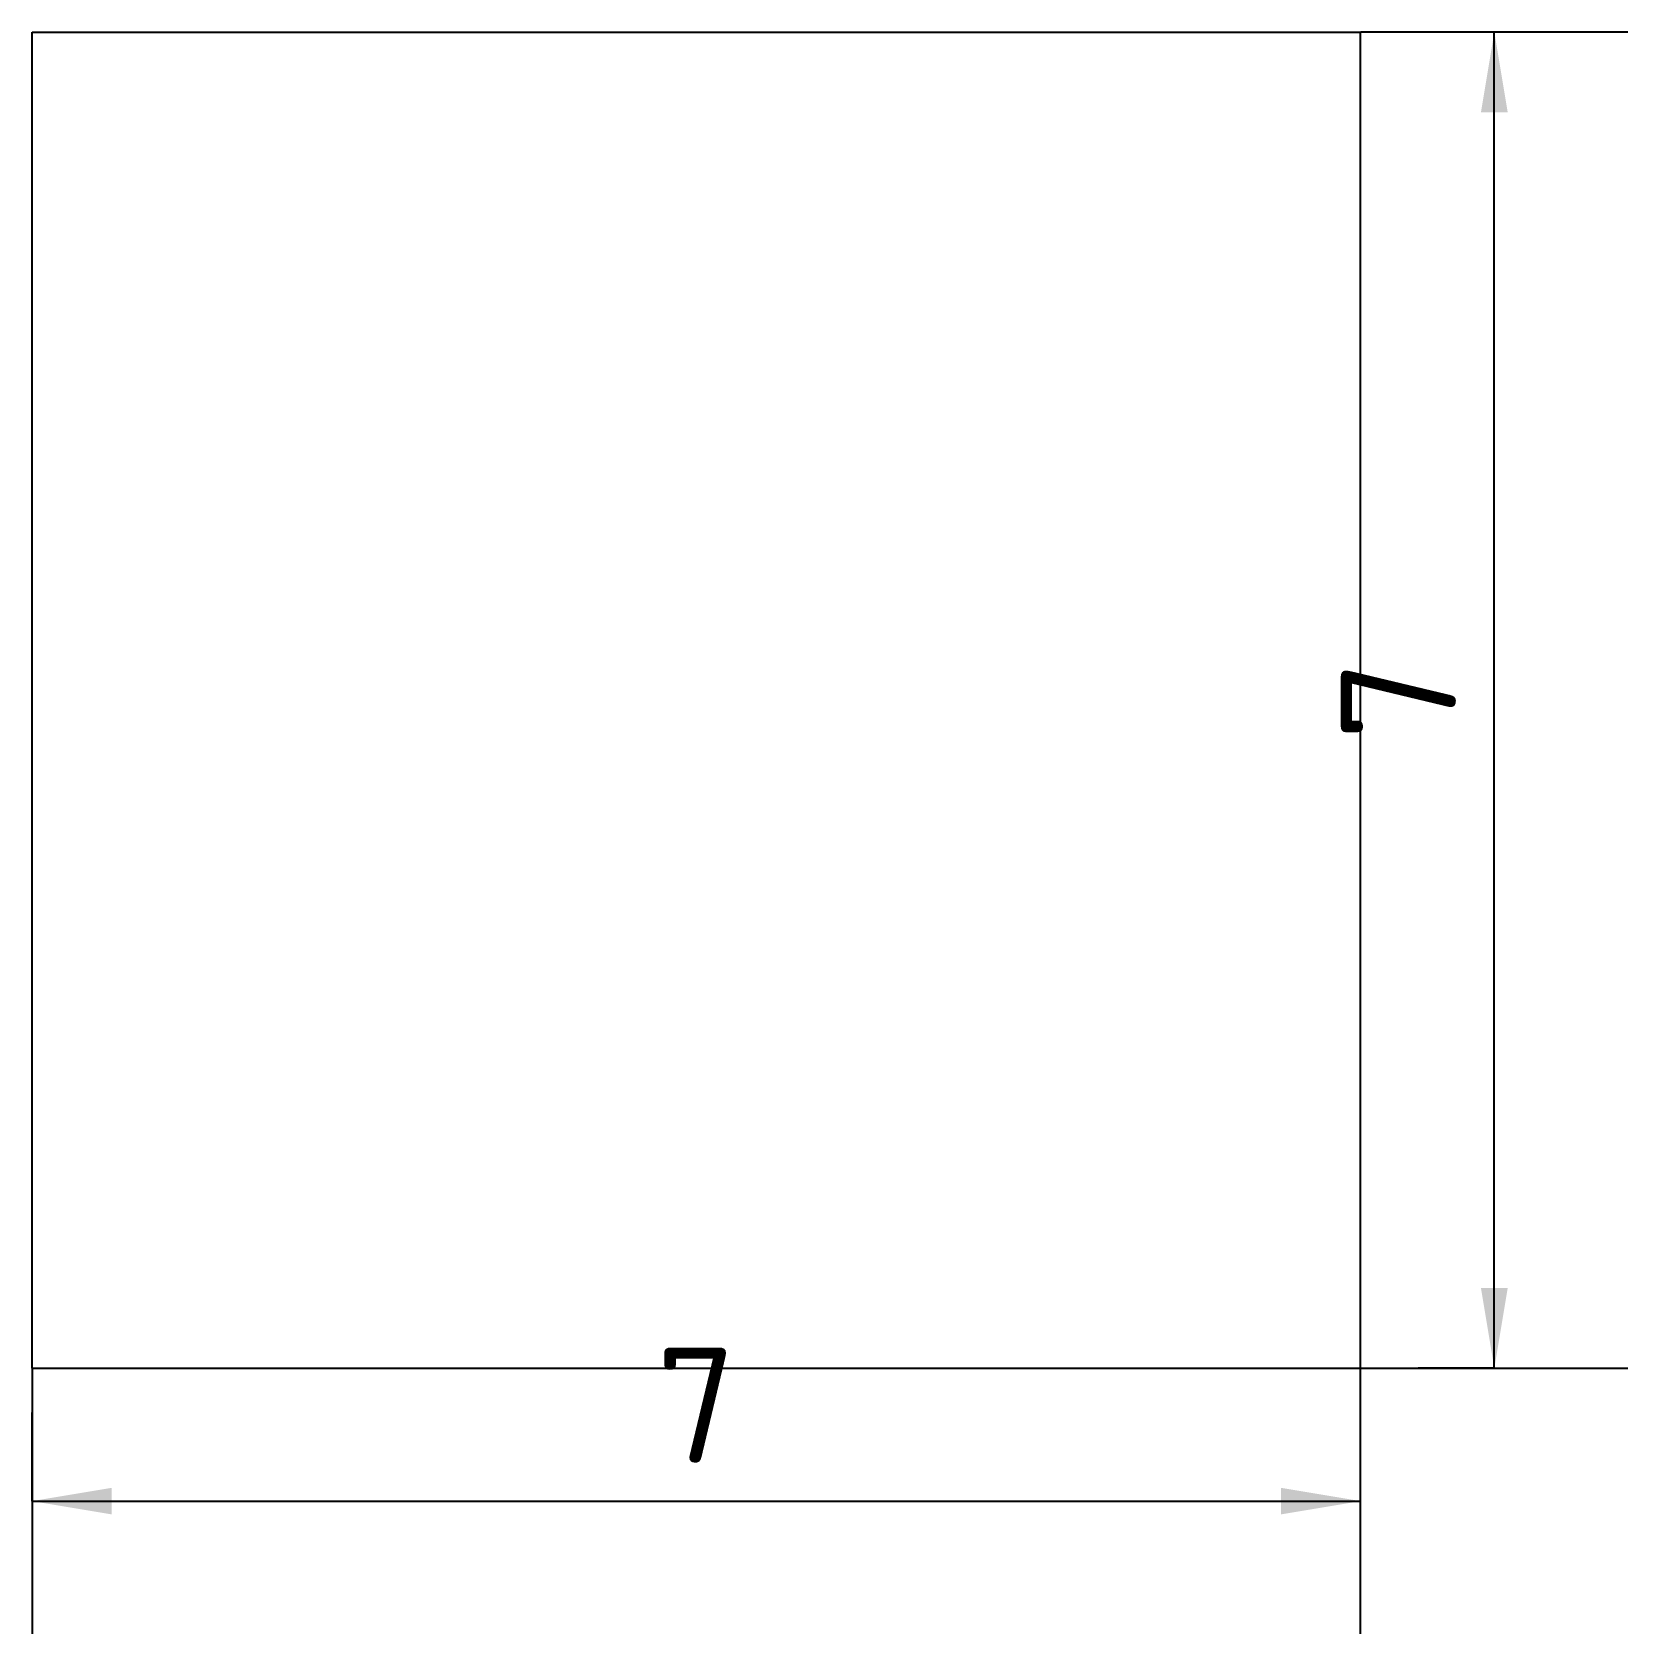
# Model space of a CAD drawing. Extents: x 0 to 8.31, y -1.38 to 6.96.
import ezdxf
from ezdxf.enums import TextEntityAlignment as Align

# ---------------------------------------------------------------- set-up
doc = ezdxf.new("R2010")
doc.units = 0
doc.layers.add('DIMENSIONS', color=1, linetype='CONTINUOUS')
doc.styles.add('ISOCPEUR', font='isocpeur.ttf')

# ---------------------------------------------------------------- blocks, each defined once
blk = doc.blocks.new('DIMTICK_ARROW')
at = {"color": 5}
blk.add_line((0, 0.5), (0, -0.5), dxfattribs=at)
at = {"color": 7}
blk.add_solid([(0, 0), (0.3, 0.05), (0.3, -0.05)], dxfattribs=at)

msp = doc.modelspace()

# ---------------------------------------------------------------- linework, layer by layer
at = {"color": 3}
for p, q in [((0, 6.9592), (6.9183, 6.9592)), ((0, 0), (0, 6.9592)), ((0, 0), (0, 6.9592)), ((0, 6.9592), (6.9183, 6.9592)), ((6.9183, 0), (6.9183, 6.9592)), ((6.9183, 0), (6.9183, 6.9592)), ((0, 0), (6.9183, 0)), ((0, 0), (6.9183, 0))]:
    msp.add_line(p, q, dxfattribs=at)
at = {"layer": 'DIMENSIONS', "color": 5}
for p, q in [((7.6143, 6.9592), (7.2183, 6.9592)), ((7.6143, 6.9592), (7.2183, 6.9592)), ((7.6143, 6.9592), (7.2183, 6.9592)), ((7.6143, 6.9592), (7.2183, 6.9592)), ((7.6143, 6.9592), (7.2183, 6.9592)), ((7.6143, 6.9592), (7.2183, 6.9592)), ((7.6143, 0), (7.2183, 0)), ((7.6143, 0), (7.2183, 0)), ((7.6143, 0), (7.2183, 0)), ((7.6143, 0), (7.2183, 0)), ((7.6143, 0), (7.2183, 0)), ((7.6143, 0), (7.2183, 0)), ((0, -0.6918), (0, -0.2308)), ((0, -0.6918), (0, -0.2308)), ((0, -0.6918), (0, -0.2308)), ((0, -0.6918), (0, -0.2308)), ((0, -0.6918), (0, -0.2308)), ((0, -0.6918), (0, -0.2308)), ((0, -0.6918), (0, -0.2308)), ((6.9183, -0.6918), (6.9183, -0.2308)), ((6.9183, -0.6918), (6.9183, -0.2308)), ((6.9183, -0.6918), (6.9183, -0.2308)), ((6.9183, -0.6918), (6.9183, -0.2308)), ((6.9183, -0.6918), (6.9183, -0.2308)), ((6.9183, -0.6918), (6.9183, -0.2308)), ((6.9183, -0.6918), (6.9183, -0.2308))]:
    msp.add_line(p, q, dxfattribs=at)
at = {"layer": 'DIMENSIONS', "color": 7}
for p, q in [((7.6143, 0), (7.6143, 6.9592)), ((7.6143, 0), (7.6143, 6.9592)), ((7.6143, 0), (7.6143, 6.9592)), ((7.6143, 0), (7.6143, 6.9592)), ((7.6143, 0), (7.6143, 6.9592)), ((7.6143, 0), (7.6143, 6.9592)), ((0, -0.6918), (6.9183, -0.6918)), ((0, -0.6918), (6.9183, -0.6918)), ((0, -0.6918), (6.9183, -0.6918)), ((0, -0.6918), (6.9183, -0.6918)), ((0, -0.6918), (6.9183, -0.6918)), ((0, -0.6918), (6.9183, -0.6918)), ((0, -0.6918), (6.9183, -0.6918))]:
    msp.add_line(p, q, dxfattribs=at)

# ---------------------------------------------------------------- block references
at = {"layer": 'DIMENSIONS'}
for p, xscale, yscale, rotation in [((7.6143, 6.9592), 1.3918308195230646, 1.3918308195230646, 270), ((7.6143, 6.9592), 1.3918308195230646, 1.3918308195230646, 270), ((7.6143, 6.9592), 1.3918308195230646, 1.3918308195230646, 270), ((7.6143, 6.9592), 1.3918308195230646, 1.3918308195230646, 270), ((7.6143, 6.9592), 1.3918308195230646, 1.3918308195230646, 270), ((7.6143, 6.9592), 1.3918308195230646, 1.3918308195230646, 270), ((7.6143, 0), 1.3918308195230646, 1.3918308195230646, 90), ((7.6143, 0), 1.3918308195230646, 1.3918308195230646, 90), ((7.6143, 0), 1.3918308195230646, 1.3918308195230646, 90), ((7.6143, 0), 1.3918308195230646, 1.3918308195230646, 90), ((7.6143, 0), 1.3918308195230646, 1.3918308195230646, 90), ((7.6143, 0), 1.3918308195230646, 1.3918308195230646, 90), ((6.9183, -0.6918), 1.383667588910026, 1.383667588910026, 180), ((6.9183, -0.6918), 1.383667588910026, 1.383667588910026, 180), ((6.9183, -0.6918), 1.383667588910026, 1.383667588910026, 180), ((6.9183, -0.6918), 1.383667588910026, 1.383667588910026, 180), ((6.9183, -0.6918), 1.383667588910026, 1.383667588910026, 180), ((6.9183, -0.6918), 1.383667588910026, 1.383667588910026, 180), ((6.9183, -0.6918), 1.383667588910026, 1.383667588910026, 180)]:
    msp.add_blockref('DIMTICK_ARROW', p, dxfattribs=dict(at, xscale=xscale, yscale=yscale, rotation=rotation))
at = {"layer": 'DIMENSIONS', "xscale": 1.383667588910026, "yscale": 1.383667588910026}
msp.add_blockref('DIMTICK_ARROW', (0, -0.6918), dxfattribs=at)
msp.add_blockref('DIMTICK_ARROW', (0, -0.6918), dxfattribs=at)
msp.add_blockref('DIMTICK_ARROW', (0, -0.6918), dxfattribs=at)
msp.add_blockref('DIMTICK_ARROW', (0, -0.6918), dxfattribs=at)
msp.add_blockref('DIMTICK_ARROW', (0, -0.6918), dxfattribs=at)
msp.add_blockref('DIMTICK_ARROW', (0, -0.6918), dxfattribs=at)
msp.add_blockref('DIMTICK_ARROW', (0, -0.6918), dxfattribs=at)

# ---------------------------------------------------------------- texts
at = {"layer": 'DIMENSIONS', "color": 7, "style": 'ISOCPEUR'}
msp.add_text('7', height=0.6, rotation=90, dxfattribs=at).set_placement((7.1143, 3.4796), align=Align.MIDDLE_CENTER)
msp.add_text('7', height=0.6, rotation=90, dxfattribs=at).set_placement((7.1143, 3.4796), align=Align.MIDDLE_CENTER)
msp.add_text('7', height=0.6, rotation=90, dxfattribs=at).set_placement((7.1143, 3.4796), align=Align.MIDDLE_CENTER)
msp.add_text('7', height=0.6, rotation=90, dxfattribs=at).set_placement((7.1143, 3.4796), align=Align.MIDDLE_CENTER)
msp.add_text('7', height=0.6, rotation=90, dxfattribs=at).set_placement((7.1143, 3.4796), align=Align.MIDDLE_CENTER)
msp.add_text('7', height=0.6, rotation=90, dxfattribs=at).set_placement((7.1143, 3.4796), align=Align.MIDDLE_CENTER)
msp.add_text('7', height=0.6, dxfattribs=at).set_placement((3.4592, -0.1918), align=Align.MIDDLE_CENTER)
msp.add_text('7', height=0.6, dxfattribs=at).set_placement((3.4592, -0.1918), align=Align.MIDDLE_CENTER)
msp.add_text('7', height=0.6, dxfattribs=at).set_placement((3.4592, -0.1918), align=Align.MIDDLE_CENTER)
msp.add_text('7', height=0.6, dxfattribs=at).set_placement((3.4592, -0.1918), align=Align.MIDDLE_CENTER)
msp.add_text('7', height=0.6, dxfattribs=at).set_placement((3.4592, -0.1918), align=Align.MIDDLE_CENTER)
msp.add_text('7', height=0.6, dxfattribs=at).set_placement((3.4592, -0.1918), align=Align.MIDDLE_CENTER)
msp.add_text('7', height=0.6, dxfattribs=at).set_placement((3.4592, -0.1918), align=Align.MIDDLE_CENTER)

doc.saveas('drawing.dxf')
